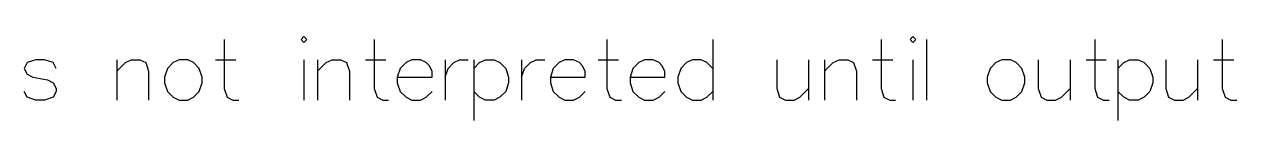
# Model space of a CAD drawing. Header units: millimetres. Extents: x 2.26 to 6.57, y 1.2 to 4.64.
# Drawn here: x 5.673 to 6.469, y 3.28 to 3.335 of the extents above; entities that cross this region are included whole.
import ezdxf

# ---------------------------------------------------------------- set-up
doc = ezdxf.new("R2010")
doc.units = ezdxf.units.MM
doc.header["$MEASUREMENT"] = 0
doc.layers.add('DrillDrawing', color=1, linetype='Continuous')

msp = doc.modelspace()

# ---------------------------------------------------------------- linework, layer by layer
at = {"layer": 'DrillDrawing'}
for p, q in [((5.80428, 3.33314), (5.80428, 3.30077)), ((5.85665, 3.33505), (5.85475, 3.33314)), ((5.85475, 3.33314), (5.85665, 3.33124)), ((5.85856, 3.33314), (5.85665, 3.33505)), ((5.85665, 3.33124), (5.85856, 3.33314)), ((5.90274, 3.33314), (5.90274, 3.30077)), ((6.05566, 3.33314), (6.05566, 3.30077)), ((6.12517, 3.33314), (6.12517, 3.29315)), ((6.23581, 3.33314), (6.23581, 3.30077)), ((6.25676, 3.33505), (6.25485, 3.33314)), ((6.25485, 3.33314), (6.25676, 3.33124)), ((6.25866, 3.33314), (6.25676, 3.33505)), ((6.25676, 3.33124), (6.25866, 3.33314)), ((6.26571, 3.33314), (6.26571, 3.29315)), ((6.37616, 3.33314), (6.37616, 3.30077)), ((6.45995, 3.33314), (6.45995, 3.30077)), ((5.67479, 3.31791), (5.67288, 3.3141)), ((5.67288, 3.3141), (5.67479, 3.31029)), ((5.6805, 3.31981), (5.67479, 3.31791)), ((5.68621, 3.31981), (5.6805, 3.31981)), ((5.69193, 3.31791), (5.68621, 3.31981)), ((5.69383, 3.3141), (5.69193, 3.31791)), ((5.73363, 3.31981), (5.73363, 3.29315)), ((5.73363, 3.31219), (5.73935, 3.31791)), ((5.73935, 3.31791), (5.74315, 3.31981)), ((5.74315, 3.31981), (5.74887, 3.31981)), ((5.74887, 3.31981), (5.75268, 3.31791)), ((5.75268, 3.31791), (5.75458, 3.31219)), ((5.76696, 3.3141), (5.76505, 3.30838)), ((5.77077, 3.31791), (5.76696, 3.3141)), ((5.77458, 3.31981), (5.77077, 3.31791)), ((5.78029, 3.31981), (5.77458, 3.31981)), ((5.7841, 3.31791), (5.78029, 3.31981)), ((5.78791, 3.3141), (5.7841, 3.31791)), ((5.78981, 3.30838), (5.78791, 3.3141)), ((5.79857, 3.31981), (5.8119, 3.31981)), ((5.85665, 3.31981), (5.85665, 3.29315)), ((5.8656, 3.31981), (5.8656, 3.29315)), ((5.8656, 3.31219), (5.87132, 3.31791)), ((5.87132, 3.31791), (5.87513, 3.31981)), ((5.87513, 3.31981), (5.88084, 3.31981)), ((5.88084, 3.31981), (5.88465, 3.31791)), ((5.88465, 3.31791), (5.88655, 3.31219)), ((5.89703, 3.31981), (5.91036, 3.31981)), ((5.91988, 3.3141), (5.91797, 3.30838)), ((5.92369, 3.31791), (5.91988, 3.3141)), ((5.9275, 3.31981), (5.92369, 3.31791)), ((5.93321, 3.31981), (5.9275, 3.31981)), ((5.93702, 3.31791), (5.93321, 3.31981)), ((5.93892, 3.316), (5.93702, 3.31791)), ((5.94083, 3.31219), (5.93892, 3.316)), ((5.9494, 3.31981), (5.9494, 3.29315)), ((5.9494, 3.30838), (5.9513, 3.3141)), ((5.9513, 3.3141), (5.95511, 3.31791)), ((5.95511, 3.31791), (5.95892, 3.31981)), ((5.95892, 3.31981), (5.96463, 3.31981)), ((5.96825, 3.31981), (5.96825, 3.27982)), ((5.96825, 3.3141), (5.97206, 3.31791)), ((5.97206, 3.31791), (5.97587, 3.31981)), ((5.97587, 3.31981), (5.98158, 3.31981)), ((5.98158, 3.31981), (5.98539, 3.31791)), ((5.98539, 3.31791), (5.9892, 3.3141)), ((5.9892, 3.3141), (5.9911, 3.30838)), ((5.99967, 3.31981), (5.99967, 3.29315)), ((5.99967, 3.30838), (6.00158, 3.3141)), ((6.00158, 3.3141), (6.00538, 3.31791)), ((6.00538, 3.31791), (6.00919, 3.31981)), ((6.00919, 3.31981), (6.01491, 3.31981)), ((6.02043, 3.3141), (6.01852, 3.30838)), ((6.02424, 3.31791), (6.02043, 3.3141)), ((6.02805, 3.31981), (6.02424, 3.31791)), ((6.03376, 3.31981), (6.02805, 3.31981)), ((6.03757, 3.31791), (6.03376, 3.31981)), ((6.03947, 3.316), (6.03757, 3.31791)), ((6.04138, 3.31219), (6.03947, 3.316)), ((6.04995, 3.31981), (6.06328, 3.31981)), ((6.0728, 3.3141), (6.07089, 3.30838)), ((6.07661, 3.31791), (6.0728, 3.3141)), ((6.08042, 3.31981), (6.07661, 3.31791)), ((6.08613, 3.31981), (6.08042, 3.31981)), ((6.08994, 3.31791), (6.08613, 3.31981)), ((6.09184, 3.316), (6.08994, 3.31791)), ((6.09375, 3.31219), (6.09184, 3.316)), ((6.10422, 3.3141), (6.10232, 3.30838)), ((6.10803, 3.31791), (6.10422, 3.3141)), ((6.11184, 3.31981), (6.10803, 3.31791)), ((6.11755, 3.31981), (6.11184, 3.31981)), ((6.12136, 3.31791), (6.11755, 3.31981)), ((6.12517, 3.3141), (6.12136, 3.31791)), ((6.16725, 3.31981), (6.16725, 3.30077)), ((6.1882, 3.31981), (6.1882, 3.29315)), ((6.19868, 3.31981), (6.19868, 3.29315)), ((6.19868, 3.31219), (6.20439, 3.31791)), ((6.20439, 3.31791), (6.2082, 3.31981)), ((6.2082, 3.31981), (6.21391, 3.31981)), ((6.21391, 3.31981), (6.21772, 3.31791)), ((6.21772, 3.31791), (6.21962, 3.31219)), ((6.2301, 3.31981), (6.24343, 3.31981)), ((6.25676, 3.31981), (6.25676, 3.29315)), ((6.30741, 3.3141), (6.30551, 3.30838)), ((6.31122, 3.31791), (6.30741, 3.3141)), ((6.31503, 3.31981), (6.31122, 3.31791)), ((6.32074, 3.31981), (6.31503, 3.31981)), ((6.32455, 3.31791), (6.32074, 3.31981)), ((6.32836, 3.3141), (6.32455, 3.31791)), ((6.33027, 3.30838), (6.32836, 3.3141)), ((6.33903, 3.31981), (6.33903, 3.30077)), ((6.35997, 3.31981), (6.35997, 3.29315)), ((6.37045, 3.31981), (6.38378, 3.31981)), ((6.3914, 3.31981), (6.3914, 3.27982)), ((6.3914, 3.3141), (6.3952, 3.31791)), ((6.3952, 3.31791), (6.39901, 3.31981)), ((6.39901, 3.31981), (6.40473, 3.31981)), ((6.40473, 3.31981), (6.40854, 3.31791)), ((6.40854, 3.31791), (6.41234, 3.3141)), ((6.41234, 3.3141), (6.41425, 3.30838)), ((6.42282, 3.31981), (6.42282, 3.30077)), ((6.44377, 3.31981), (6.44377, 3.29315)), ((6.45424, 3.31981), (6.46757, 3.31981)), ((5.67479, 3.31029), (5.6786, 3.30838)), ((5.6786, 3.30838), (5.68812, 3.30648)), ((5.68812, 3.30648), (5.69193, 3.30458)), ((5.75458, 3.31219), (5.75458, 3.29315)), ((5.76505, 3.30838), (5.76505, 3.30458)), ((5.78981, 3.30458), (5.78981, 3.30838)), ((5.88655, 3.31219), (5.88655, 3.29315)), ((5.91797, 3.30838), (5.94083, 3.30838)), ((5.91797, 3.30838), (5.91797, 3.30458)), ((5.94083, 3.30838), (5.94083, 3.31219)), ((5.9911, 3.30838), (5.9911, 3.30458)), ((6.01852, 3.30838), (6.04138, 3.30838)), ((6.01852, 3.30838), (6.01852, 3.30458)), ((6.04138, 3.30838), (6.04138, 3.31219)), ((6.07089, 3.30838), (6.09375, 3.30838)), ((6.07089, 3.30838), (6.07089, 3.30458)), ((6.09375, 3.30838), (6.09375, 3.31219)), ((6.10232, 3.30838), (6.10232, 3.30458)), ((6.21962, 3.31219), (6.21962, 3.29315)), ((6.30551, 3.30838), (6.30551, 3.30458)), ((6.33027, 3.30458), (6.33027, 3.30838)), ((6.41425, 3.30838), (6.41425, 3.30458)), ((5.67479, 3.29505), (5.67288, 3.29886)), ((5.69193, 3.30458), (5.69383, 3.30077)), ((5.69383, 3.29886), (5.69193, 3.29505)), ((5.69383, 3.30077), (5.69383, 3.29886)), ((5.76505, 3.30458), (5.76696, 3.29886)), ((5.76696, 3.29886), (5.77077, 3.29505)), ((5.7841, 3.29505), (5.78791, 3.29886)), ((5.78791, 3.29886), (5.78981, 3.30458)), ((5.80428, 3.30077), (5.80619, 3.29505)), ((5.90274, 3.30077), (5.90464, 3.29505)), ((5.91797, 3.30458), (5.91988, 3.29886)), ((5.91988, 3.29886), (5.92369, 3.29505)), ((5.93702, 3.29505), (5.94083, 3.29886)), ((5.97206, 3.29505), (5.96825, 3.29886)), ((5.9892, 3.29886), (5.98539, 3.29505)), ((5.9911, 3.30458), (5.9892, 3.29886)), ((6.01852, 3.30458), (6.02043, 3.29886)), ((6.02043, 3.29886), (6.02424, 3.29505)), ((6.03757, 3.29505), (6.04138, 3.29886)), ((6.05566, 3.30077), (6.05756, 3.29505)), ((6.07089, 3.30458), (6.0728, 3.29886)), ((6.0728, 3.29886), (6.07661, 3.29505)), ((6.08994, 3.29505), (6.09375, 3.29886)), ((6.10232, 3.30458), (6.10422, 3.29886)), ((6.10422, 3.29886), (6.10803, 3.29505)), ((6.12136, 3.29505), (6.12517, 3.29886)), ((6.16725, 3.30077), (6.16916, 3.29505)), ((6.18249, 3.29505), (6.1882, 3.30077)), ((6.23581, 3.30077), (6.23771, 3.29505)), ((6.30551, 3.30458), (6.30741, 3.29886)), ((6.30741, 3.29886), (6.31122, 3.29505)), ((6.32455, 3.29505), (6.32836, 3.29886)), ((6.32836, 3.29886), (6.33027, 3.30458)), ((6.33903, 3.30077), (6.34093, 3.29505)), ((6.35426, 3.29505), (6.35997, 3.30077)), ((6.37616, 3.30077), (6.37807, 3.29505)), ((6.3952, 3.29505), (6.3914, 3.29886)), ((6.41234, 3.29886), (6.40854, 3.29505)), ((6.41425, 3.30458), (6.41234, 3.29886)), ((6.42282, 3.30077), (6.42472, 3.29505)), ((6.43805, 3.29505), (6.44377, 3.30077)), ((6.45995, 3.30077), (6.46186, 3.29505)), ((5.6805, 3.29315), (5.67479, 3.29505)), ((5.68621, 3.29315), (5.6805, 3.29315)), ((5.69193, 3.29505), (5.68621, 3.29315)), ((5.77077, 3.29505), (5.77458, 3.29315)), ((5.77458, 3.29315), (5.78029, 3.29315)), ((5.78029, 3.29315), (5.7841, 3.29505)), ((5.80619, 3.29505), (5.81, 3.29315)), ((5.81, 3.29315), (5.81381, 3.29315)), ((5.90464, 3.29505), (5.90845, 3.29315)), ((5.90845, 3.29315), (5.91226, 3.29315)), ((5.92369, 3.29505), (5.9275, 3.29315)), ((5.9275, 3.29315), (5.93321, 3.29315)), ((5.93321, 3.29315), (5.93702, 3.29505)), ((5.97587, 3.29315), (5.97206, 3.29505)), ((5.98158, 3.29315), (5.97587, 3.29315)), ((5.98539, 3.29505), (5.98158, 3.29315)), ((6.02424, 3.29505), (6.02805, 3.29315)), ((6.02805, 3.29315), (6.03376, 3.29315)), ((6.03376, 3.29315), (6.03757, 3.29505)), ((6.05756, 3.29505), (6.06137, 3.29315)), ((6.06137, 3.29315), (6.06518, 3.29315)), ((6.07661, 3.29505), (6.08042, 3.29315)), ((6.08042, 3.29315), (6.08613, 3.29315)), ((6.08613, 3.29315), (6.08994, 3.29505)), ((6.10803, 3.29505), (6.11184, 3.29315)), ((6.11184, 3.29315), (6.11755, 3.29315)), ((6.11755, 3.29315), (6.12136, 3.29505)), ((6.16916, 3.29505), (6.17297, 3.29315)), ((6.17297, 3.29315), (6.17868, 3.29315)), ((6.17868, 3.29315), (6.18249, 3.29505)), ((6.23771, 3.29505), (6.24152, 3.29315)), ((6.24152, 3.29315), (6.24533, 3.29315)), ((6.31122, 3.29505), (6.31503, 3.29315)), ((6.31503, 3.29315), (6.32074, 3.29315)), ((6.32074, 3.29315), (6.32455, 3.29505)), ((6.34093, 3.29505), (6.34474, 3.29315)), ((6.34474, 3.29315), (6.35045, 3.29315)), ((6.35045, 3.29315), (6.35426, 3.29505)), ((6.37807, 3.29505), (6.38187, 3.29315)), ((6.38187, 3.29315), (6.38568, 3.29315)), ((6.39901, 3.29315), (6.3952, 3.29505)), ((6.40473, 3.29315), (6.39901, 3.29315)), ((6.40854, 3.29505), (6.40473, 3.29315)), ((6.42472, 3.29505), (6.42853, 3.29315)), ((6.42853, 3.29315), (6.43424, 3.29315)), ((6.43424, 3.29315), (6.43805, 3.29505)), ((6.46186, 3.29505), (6.46567, 3.29315)), ((6.46567, 3.29315), (6.46947, 3.29315))]:
    msp.add_line(p, q, dxfattribs=at)

doc.saveas('drawing.dxf')
